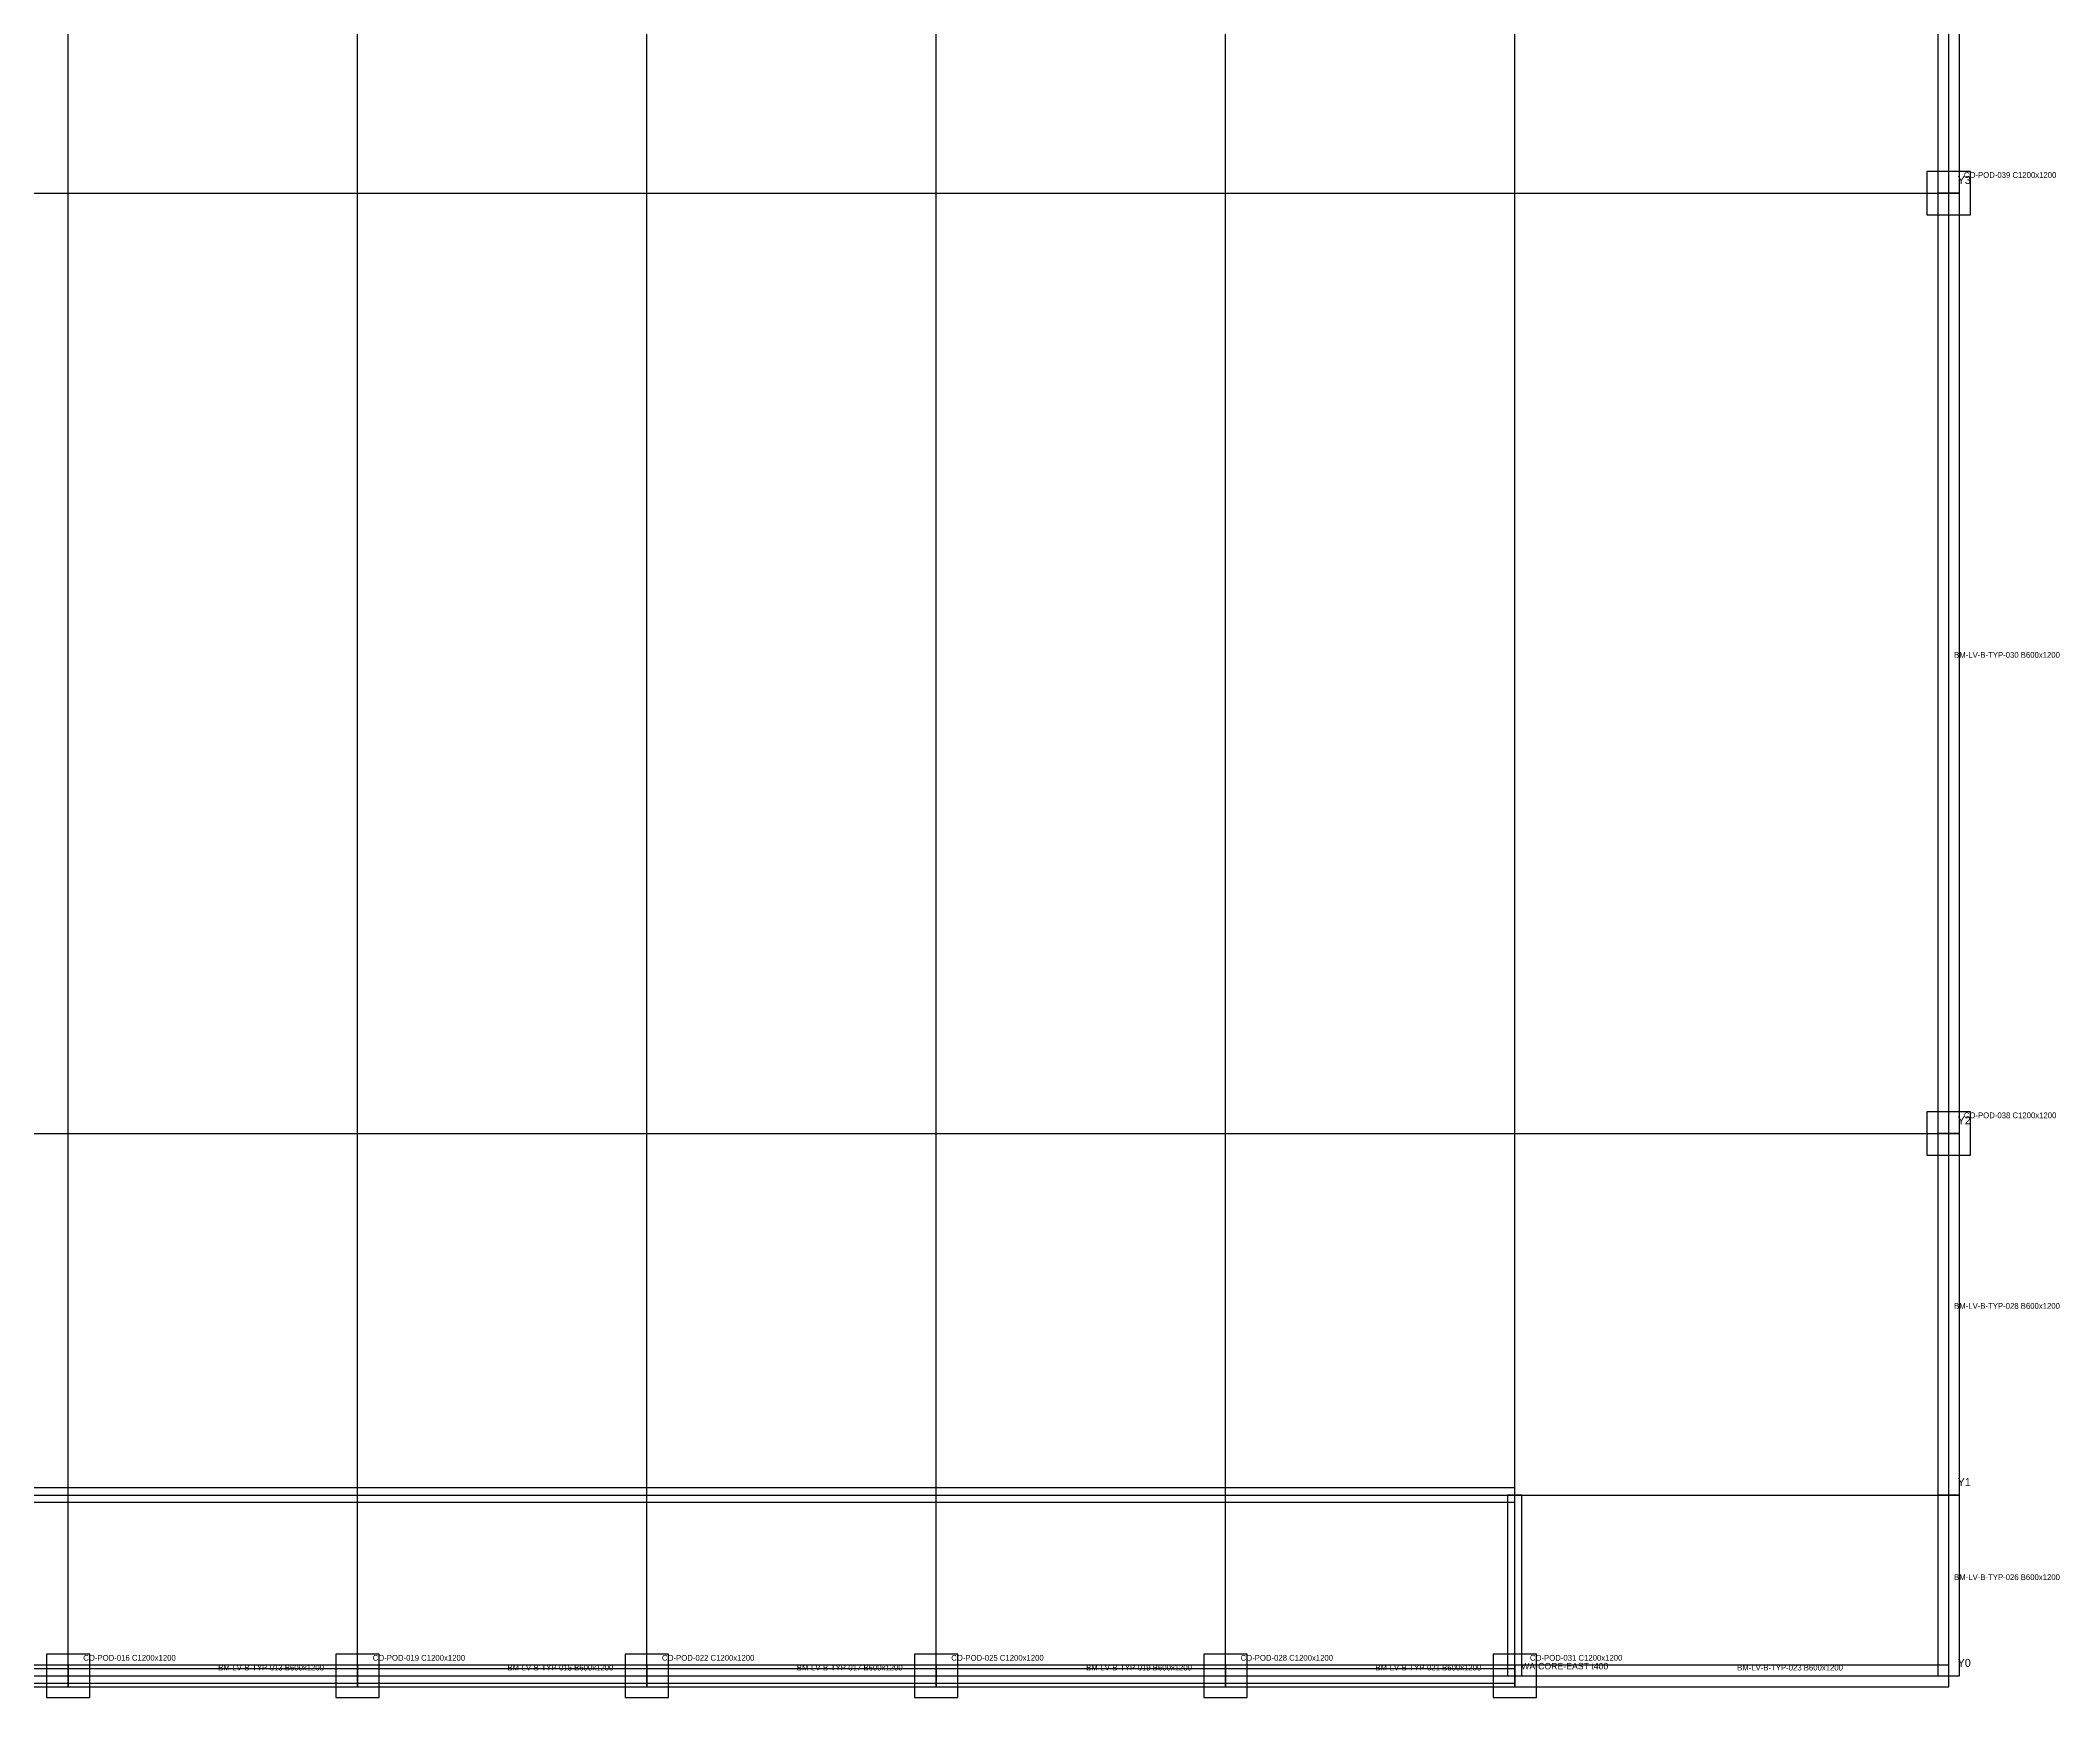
# Model space of a CAD drawing. Header units: millimetres. Extents: x -600 to 226982, y -254450 to 109948.
# Drawn here: x 51234 to 107067, y -600 to 45221 of the extents above; entities that cross this region are included whole.
import ezdxf

# ---------------------------------------------------------------- set-up
doc = ezdxf.new("R2010")
doc.units = ezdxf.units.MM
for name, color, linetype in [('LV-B-TYP_BEAM', 5, 'Continuous'), ('LV-B-TYP_COLUMN', 1, 'Continuous'), ('LV-B-TYP_GRID', 8, 'Continuous'), ('LV-B-TYP_SLAB', 7, 'Continuous'), ('LV-B-TYP_WALL', 3, 'Continuous'), ('TEXT', 7, 'Continuous')]:
    doc.layers.add(name, color=color, linetype=linetype)

msp = doc.modelspace()

# ---------------------------------------------------------------- linework, layer by layer
at = {"layer": 'LV-B-TYP_BEAM'}
for points in [[(103700, 41000), (104300, 41000), (104300, 73000), (103700, 73000), (103700, 41000)], [(103700, 15000), (104300, 15000), (104300, 41000), (103700, 41000), (103700, 15000)], [(103700, 5000), (104300, 5000), (104300, 15000), (103700, 15000), (103700, 5000)], [(103700, 0), (104300, 0), (104300, 5000), (103700, 5000), (103700, 0)], [(44000, 300), (44000, -300), (52000, -300), (52000, 300), (44000, 300)], [(52000, 300), (52000, -300), (60000, -300), (60000, 300), (52000, 300)], [(60000, 300), (60000, -300), (68000, -300), (68000, 300), (60000, 300)], [(68000, 300), (68000, -300), (76000, -300), (76000, 300), (68000, 300)], [(76000, 300), (76000, -300), (84000, -300), (84000, 300), (76000, 300)], [(84000, 300), (84000, -300), (92000, -300), (92000, 300), (84000, 300)], [(92000, 300), (92000, -300), (104000, -300), (104000, 300), (92000, 300)]]:
    msp.add_lwpolyline(points, close=True, dxfattribs=at)
at = {"layer": 'LV-B-TYP_COLUMN'}
for points in [[(103400, 40400), (104600, 40400), (104600, 41600), (103400, 41600), (103400, 40400)], [(103400, 14400), (104600, 14400), (104600, 15600), (103400, 15600), (103400, 14400)], [(51400, -600), (52600, -600), (52600, 600), (51400, 600), (51400, -600)], [(59400, -600), (60600, -600), (60600, 600), (59400, 600), (59400, -600)], [(67400, -600), (68600, -600), (68600, 600), (67400, 600), (67400, -600)], [(75400, -600), (76600, -600), (76600, 600), (75400, 600), (75400, -600)], [(83400, -600), (84600, -600), (84600, 600), (83400, 600), (83400, -600)], [(91400, -600), (92600, -600), (92600, 600), (91400, 600), (91400, -600)]]:
    msp.add_lwpolyline(points, close=True, dxfattribs=at)
at = {"layer": 'LV-B-TYP_GRID'}
for points in [[(52000, 0), (52000, 102000)], [(60000, 0), (60000, 102000)], [(68000, 0), (68000, 102000)], [(76000, 0), (76000, 102000)], [(84000, 0), (84000, 102000)], [(92000, 0), (92000, 102000)], [(104000, 0), (104000, 102000)], [(0, 41000), (104000, 41000)], [(0, 15000), (104000, 15000)], [(0, 5000), (104000, 5000)], [(0, 0), (104000, 0)]]:
    msp.add_lwpolyline(points, dxfattribs=at)
at = {"layer": 'LV-B-TYP_SLAB'}
msp.add_lwpolyline([(0, 0), (104000, 0), (104000, 102000), (0, 102000), (0, 0)], close=True, dxfattribs=at)
at = {"layer": 'LV-B-TYP_WALL'}
for points in [[(12000, 5200), (12000, 4800), (92000, 4800), (92000, 5200), (12000, 5200)], [(91800, 0), (92200, 0), (92200, 5000), (91800, 5000), (91800, 0)], [(12000, 200), (12000, -200), (92000, -200), (92000, 200), (12000, 200)]]:
    msp.add_lwpolyline(points, close=True, dxfattribs=at)

# ---------------------------------------------------------------- texts
at = {"layer": 'TEXT'}
for s, height, p in [('Y3', 220, (104250, 41250)), ('CO-POD-039 C1200x1200', 160, (104420, 41420)), ('BM-LV-B-TYP-030 B600x1200', 160, (104150, 28150)), ('Y2', 220, (104250, 15250)), ('CO-POD-038 C1200x1200', 160, (104420, 15420)), ('BM-LV-B-TYP-028 B600x1200', 160, (104150, 10150)), ('Y1', 220, (104250, 5250)), ('BM-LV-B-TYP-026 B600x1200', 160, (104150, 2650)), ('CO-POD-016 C1200x1200', 160, (52420, 420)), ('CO-POD-019 C1200x1200', 160, (60420, 420)), ('CO-POD-022 C1200x1200', 160, (68420, 420)), ('CO-POD-025 C1200x1200', 160, (76420, 420)), ('CO-POD-028 C1200x1200', 160, (84420, 420)), ('CO-POD-031 C1200x1200', 160, (92420, 420)), ('BM-LV-B-TYP-013 B600x1200', 160, (56150, 150)), ('BM-LV-B-TYP-015 B600x1200', 160, (64150, 150)), ('BM-LV-B-TYP-017 B600x1200', 160, (72150, 150)), ('BM-LV-B-TYP-019 B600x1200', 160, (80150, 150)), ('BM-LV-B-TYP-021 B600x1200', 160, (88150, 150)), ('WA-CORE-EAST t400', 180, (92180, 180)), ('BM-LV-B-TYP-023 B600x1200', 160, (98150, 150)), ('Y0', 220, (104250, 250))]:
    msp.add_text(s, height=height, dxfattribs=at).set_placement(p)

doc.saveas('drawing.dxf')
